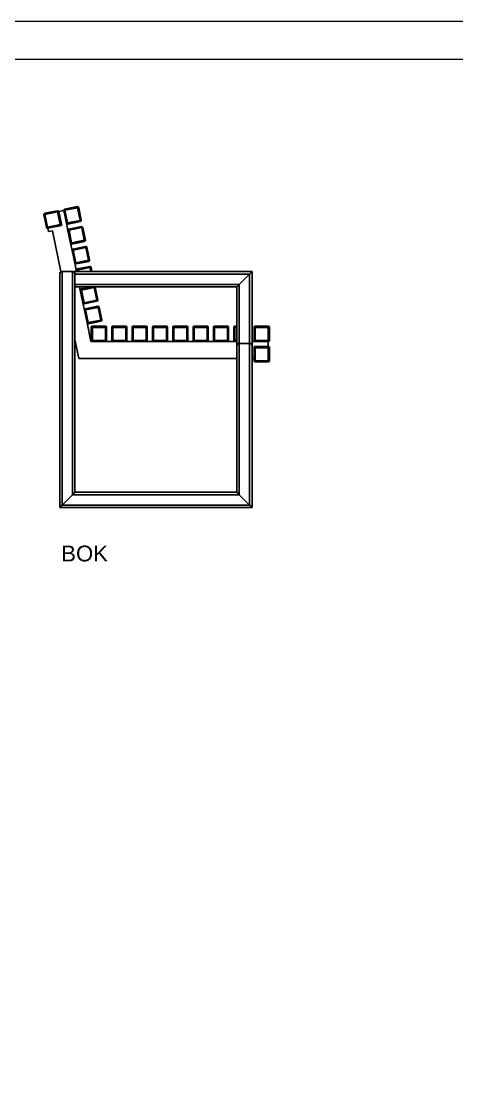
# Model space of a CAD drawing. Header units: millimetres. Extents: x 634 to 6574, y -2943 to 1257.
# Drawn here: x 3397 to 4543, y -1530 to 1257 of the extents above; entities that cross this region are included whole.
import ezdxf

# ---------------------------------------------------------------- set-up
doc = ezdxf.new("R2010")
doc.units = ezdxf.units.MM
doc.layers.add('tabelka', color=155, linetype='Continuous')
doc.layers.add('WYMIAR', color=96, linetype='Continuous')

# ---------------------------------------------------------------- blocks, each defined once
blk = doc.blocks.new('bok')
for p, q in [((-20.2, -422.5), (13.1, -415.6)), ((29.9, -415.2), (16.7, -418)), ((16.7, -417.9), (23.6, -451.2)), ((29.9, -415.2), (26, -416)), ((26, -416), (26, -416)), ((36.8, -448.5), (29.9, -415.2)), ((32.2, -411.6), (65.5, -404.7)), ((66.1, -407.7), (32.8, -414.6)), ((32.8, -414.6), (39.7, -447.9)), ((73, -441), (66.1, -407.7)), ((69.1, -407.1), (76, -440.4)), ((-15.6, -459.3), (-22.5, -426)), ((13.7, -418.5), (-19.6, -425.4)), ((-19.6, -425.4), (-12.7, -458.7)), ((20.6, -451.8), (13.7, -418.5)), ((39.7, -447.9), (73, -441)), ((73.6, -443.9), (40.3, -450.8)), ((-12.7, -458.7), (20.6, -451.8)), ((24.2, -454.2), (-12.1, -461.7)), ((21.2, -454.8), (-12.1, -461.6)), ((-12.1, -461.7), (-10.2, -470.7)), ((-10.2, -470.7), (0.1, -468.5)), ((0.1, -468.5), (22.3, -575.6)), ((23.6, -451.2), (24.2, -454.2)), ((40.7, -467.6), (36.8, -448.5)), ((47.6, -500.9), (40.7, -467.6)), ((43.1, -464), (76.4, -457.1)), ((77, -460.1), (43.7, -467)), ((43.7, -467), (50.6, -500.3)), ((83.9, -493.4), (77, -460.1)), ((79.9, -459.5), (86.8, -492.8)), ((51.6, -520), (47.6, -500.9)), ((50.6, -500.3), (83.9, -493.4)), ((84.5, -496.3), (51.2, -503.2)), ((58.5, -553.3), (51.6, -520)), ((53.9, -516.4), (87.2, -509.5)), ((87.8, -512.5), (54.5, -519.3)), ((54.5, -519.3), (61.4, -552.6)), ((94.7, -545.8), (87.8, -512.5)), ((90.8, -511.8), (97.6, -545.1)), ((62.4, -572.3), (58.5, -553.3)), ((61.4, -552.6), (94.7, -545.8)), ((95.3, -548.7), (62, -555.6)), ((19.2, -582), (19.2, -1195.6)), ((22.3, -575.6), (25.6, -575.6)), ((25.6, -575.6), (25.6, -1189.2)), ((25.6, -575.6), (52.8, -575.6)), ((52.8, -575.6), (59.2, -575.6)), ((52.8, -575.6), (52.8, -1162)), ((59, -575.6), (59.2, -576.4)), ((59.2, -582), (59.2, -575.6)), ((59.2, -575.6), (524.9, -575.6)), ((59.2, -582), (518.5, -582)), ((59.2, -609.2), (59.2, -582)), ((63.1, -575.6), (62.4, -572.3)), ((64.8, -568.8), (98.1, -561.9)), ((98.7, -564.8), (65.4, -571.7)), ((65.4, -571.7), (66.2, -575.6)), ((100.9, -575.6), (98.7, -564.8)), ((101.6, -564.2), (104, -575.6)), ((518.5, -582), (491.3, -609.2)), ((518.5, -582), (518.5, -764.4)), ((524.9, -575.6), (524.9, -764.4)), ((59.2, -615.6), (59.2, -609.2)), ((59.2, -609.2), (491.3, -609.2)), ((491.3, -609.2), (491.3, -764.4)), ((59.2, -615.6), (484.9, -615.6)), ((59.2, -615.6), (59.2, -1155.6)), ((73.3, -624.7), (71.4, -615.6)), ((80.2, -658), (73.3, -624.7)), ((75.6, -621.2), (102.5, -615.6)), ((109.5, -617.2), (76.2, -624.1)), ((76.2, -624.1), (83.1, -657.4)), ((116.4, -650.5), (109.5, -617.2)), ((112.4, -616.6), (119.3, -649.9)), ((484.9, -615.6), (484.9, -764.4)), ((84.1, -677.1), (80.2, -658)), ((83.1, -657.4), (116.4, -650.5)), ((117, -653.5), (83.7, -660.4)), ((86.4, -673.6), (119.7, -666.7)), ((91, -710.4), (84.1, -677.1)), ((120.3, -669.6), (87.1, -676.5)), ((87.1, -676.5), (93.9, -709.8)), ((127.2, -702.9), (120.3, -669.6)), ((123.3, -669), (130.2, -702.3)), ((101.1, -759.4), (91, -710.4)), ((93.9, -709.8), (127.2, -702.9)), ((127.8, -705.9), (94.6, -712.7)), ((102.3, -722.4), (105.3, -722.4)), ((102.3, -756.4), (102.3, -722.4)), ((105.3, -719.4), (105.3, -722.4)), ((105.3, -719.4), (139.3, -719.4)), ((105.3, -722.4), (105.3, -756.4)), ((139.3, -722.4), (105.3, -722.4)), ((139.3, -719.4), (139.3, -722.4)), ((139.3, -756.4), (139.3, -722.4)), ((139.3, -722.4), (142.3, -722.4)), ((142.3, -722.4), (142.3, -756.4)), ((155.8, -722.4), (158.8, -722.4)), ((155.8, -756.4), (155.8, -722.4)), ((158.8, -719.4), (192.8, -719.4)), ((158.8, -719.4), (158.8, -722.4)), ((192.8, -722.4), (158.8, -722.4)), ((158.8, -722.4), (158.8, -756.4)), ((192.8, -719.4), (192.8, -722.4)), ((192.8, -756.4), (192.8, -722.4)), ((192.8, -722.4), (195.8, -722.4)), ((195.8, -722.4), (195.8, -756.4)), ((209.3, -722.4), (212.3, -722.4)), ((209.3, -756.4), (209.3, -722.4)), ((212.3, -719.4), (246.3, -719.4)), ((212.3, -719.4), (212.3, -722.4)), ((246.3, -722.4), (212.3, -722.4)), ((212.3, -722.4), (212.3, -756.4)), ((246.3, -719.4), (246.3, -722.4)), ((246.3, -756.4), (246.3, -722.4)), ((246.3, -722.4), (249.3, -722.4)), ((249.3, -722.4), (249.3, -756.4)), ((262.8, -756.4), (262.8, -722.4)), ((262.8, -722.4), (265.8, -722.4)), ((265.8, -719.4), (265.8, -722.4)), ((265.8, -719.4), (299.8, -719.4)), ((265.8, -722.4), (265.8, -756.4)), ((299.8, -722.4), (265.8, -722.4)), ((299.8, -719.4), (299.8, -722.4)), ((299.8, -756.4), (299.8, -722.4)), ((299.8, -722.4), (302.8, -722.4)), ((302.8, -722.4), (302.8, -756.4)), ((316.3, -722.4), (319.3, -722.4)), ((316.3, -756.4), (316.3, -722.4)), ((319.3, -719.4), (319.3, -722.4)), ((319.3, -719.4), (353.3, -719.4)), ((353.3, -722.4), (319.3, -722.4)), ((319.3, -722.4), (319.3, -756.4)), ((353.3, -719.4), (353.3, -722.4)), ((353.3, -756.4), (353.3, -722.4)), ((353.3, -722.4), (356.3, -722.4)), ((356.3, -722.4), (356.3, -756.4)), ((369.8, -756.4), (369.8, -722.4)), ((369.8, -722.4), (372.8, -722.4)), ((372.8, -719.4), (406.8, -719.4)), ((372.8, -719.4), (372.8, -722.4)), ((372.8, -722.4), (372.8, -756.4)), ((406.8, -722.4), (372.8, -722.4)), ((406.8, -719.4), (406.8, -722.4)), ((406.8, -756.4), (406.8, -722.4)), ((406.8, -722.4), (409.8, -722.4)), ((409.8, -722.4), (409.8, -756.4)), ((423.3, -756.4), (423.3, -722.4)), ((423.3, -722.4), (426.3, -722.4)), ((426.3, -719.4), (426.3, -722.4)), ((426.3, -719.4), (460.3, -719.4)), ((426.3, -722.4), (426.3, -756.4)), ((460.3, -722.4), (426.3, -722.4)), ((460.3, -719.4), (460.3, -722.4)), ((460.3, -756.4), (460.3, -722.4)), ((460.3, -722.4), (463.3, -722.4)), ((463.3, -722.4), (463.3, -756.4)), ((476.8, -722.4), (479.8, -722.4)), ((476.8, -756.4), (476.8, -722.4)), ((479.8, -719.4), (479.8, -722.4)), ((479.8, -719.4), (484.9, -719.4)), ((479.8, -722.4), (479.8, -756.4)), ((484.9, -722.4), (479.8, -722.4)), ((530.3, -756.4), (530.3, -722.4)), ((530.3, -722.4), (533.3, -722.4)), ((533.3, -719.4), (567.3, -719.4)), ((533.3, -719.4), (533.3, -722.4)), ((567.3, -722.4), (533.3, -722.4)), ((533.3, -722.4), (533.3, -756.4)), ((567.3, -719.4), (567.3, -722.4)), ((567.3, -756.4), (567.3, -722.4)), ((567.3, -722.4), (570.3, -722.4)), ((570.3, -722.4), (570.3, -756.4)), ((59.2, -754), (69.6, -804.4)), ((105.3, -759.4), (101.1, -759.4)), ((105.3, -756.4), (102.3, -756.4)), ((105.3, -756.4), (139.3, -756.4)), ((105.3, -756.4), (105.3, -759.4)), ((139.3, -759.4), (105.3, -759.4)), ((139.3, -756.4), (139.3, -759.4)), ((142.3, -756.4), (139.3, -756.4)), ((158.8, -759.4), (139.3, -759.4)), ((158.8, -756.4), (155.8, -756.4)), ((158.8, -756.4), (192.8, -756.4)), ((158.8, -756.4), (158.8, -759.4)), ((192.8, -759.4), (158.8, -759.4)), ((195.8, -756.4), (192.8, -756.4)), ((192.8, -756.4), (192.8, -759.4)), ((212.3, -759.4), (192.8, -759.4)), ((212.3, -756.4), (209.3, -756.4)), ((212.3, -756.4), (212.3, -759.4)), ((212.3, -756.4), (246.3, -756.4)), ((246.3, -759.4), (212.3, -759.4)), ((246.3, -756.4), (246.3, -759.4)), ((249.3, -756.4), (246.3, -756.4)), ((265.8, -759.4), (246.3, -759.4)), ((265.8, -756.4), (262.8, -756.4)), ((265.8, -756.4), (265.8, -759.4)), ((265.8, -756.4), (299.8, -756.4)), ((299.8, -759.4), (265.8, -759.4)), ((302.8, -756.4), (299.8, -756.4)), ((299.8, -756.4), (299.8, -759.4)), ((319.3, -759.4), (299.8, -759.4)), ((319.3, -756.4), (316.3, -756.4)), ((319.3, -756.4), (353.3, -756.4)), ((319.3, -756.4), (319.3, -759.4)), ((353.3, -759.4), (319.3, -759.4)), ((353.3, -756.4), (353.3, -759.4)), ((356.3, -756.4), (353.3, -756.4)), ((372.8, -759.4), (353.3, -759.4)), ((372.8, -756.4), (369.8, -756.4)), ((372.8, -756.4), (372.8, -759.4)), ((372.8, -756.4), (406.8, -756.4)), ((406.8, -759.4), (372.8, -759.4)), ((406.8, -756.4), (406.8, -759.4)), ((409.8, -756.4), (406.8, -756.4)), ((426.3, -759.4), (406.8, -759.4)), ((426.3, -756.4), (423.3, -756.4)), ((426.3, -756.4), (460.3, -756.4)), ((426.3, -756.4), (426.3, -759.4)), ((460.3, -759.4), (426.3, -759.4)), ((460.3, -756.4), (460.3, -759.4)), ((463.3, -756.4), (460.3, -756.4)), ((479.8, -759.4), (460.3, -759.4)), ((479.8, -756.4), (476.8, -756.4)), ((479.8, -756.4), (479.8, -759.4)), ((479.8, -756.4), (484.9, -756.4)), ((484.9, -759.4), (479.8, -759.4)), ((484.9, -764.4), (491.3, -764.4)), ((484.9, -770.8), (484.9, -764.4)), ((484.9, -1155.6), (484.9, -770.8)), ((491.3, -764.4), (518.5, -764.4)), ((491.3, -1162), (491.3, -764.4)), ((518.5, -764.4), (524.9, -764.4)), ((518.5, -1189.2), (518.5, -764.4)), ((533.3, -759.4), (524.9, -759.4)), ((524.9, -764.4), (524.9, -770.8)), ((524.9, -1195.6), (524.9, -770.8)), ((533.3, -756.4), (530.3, -756.4)), ((530.3, -772.9), (533.3, -772.9)), ((530.3, -775.9), (530.3, -772.9)), ((530.3, -809.9), (530.3, -775.9)), ((533.3, -775.9), (530.3, -775.9)), ((533.3, -756.4), (533.3, -759.4)), ((533.3, -756.4), (567.3, -756.4)), ((567.3, -759.4), (533.3, -759.4)), ((533.3, -775.9), (533.3, -772.9)), ((533.3, -772.9), (567.3, -772.9)), ((533.3, -775.9), (533.3, -809.9)), ((567.3, -775.9), (533.3, -775.9)), ((570.3, -756.4), (567.3, -756.4)), ((567.3, -756.4), (567.3, -759.4)), ((567.3, -772.9), (567.3, -759.4)), ((567.3, -775.9), (567.3, -772.9)), ((567.3, -809.9), (567.3, -775.9)), ((567.3, -775.9), (570.3, -775.9)), ((570.3, -775.9), (570.3, -809.9)), ((69.6, -804.4), (484.9, -804.4)), ((524.9, -804.4), (530.3, -804.4)), ((530.3, -809.9), (533.3, -809.9)), ((533.3, -812.9), (533.3, -809.9)), ((533.3, -809.9), (567.3, -809.9)), ((567.3, -812.9), (533.3, -812.9)), ((567.3, -812.9), (567.3, -809.9)), ((570.3, -809.9), (567.3, -809.9)), ((25.6, -1189.2), (52.8, -1162)), ((52.8, -1162), (491.3, -1162)), ((59.2, -1155.6), (484.9, -1155.6)), ((491.3, -1162), (518.5, -1189.2)), ((19.2, -1195.6), (524.9, -1195.6)), ((25.6, -1189.2), (518.5, -1189.2))]:
    blk.add_line(p, q)
at = {"flags": 128}
for points in [[(13.7, -418.5), (13.6, -417.9), (13.5, -417.4), (13.4, -416.9), (13.3, -416.4), (13.2, -416.1), (13.2, -415.8), (13.1, -415.6), (13.1, -415.6)], [(13.7, -418.5), (14.3, -418.4), (14.9, -418.3), (15.4, -418.2), (15.8, -418.1), (16.2, -418), (16.5, -418), (16.6, -417.9), (16.7, -417.9)], [(32.8, -414.6), (32.3, -414.7), (31.7, -414.8), (31.2, -414.9), (30.8, -415), (30.4, -415.1), (30.1, -415.1), (30, -415.2), (29.9, -415.2)], [(32.8, -414.6), (32.7, -414), (32.6, -413.4), (32.5, -412.9), (32.4, -412.5), (32.3, -412.1), (32.3, -411.9), (32.2, -411.7), (32.2, -411.6)], [(66.1, -407.7), (66, -407.1), (65.9, -406.6), (65.8, -406), (65.7, -405.6), (65.6, -405.2), (65.6, -405), (65.5, -404.8), (65.5, -404.7)], [(66.1, -407.7), (66.7, -407.6), (67.3, -407.4), (67.8, -407.3), (68.2, -407.2), (68.6, -407.2), (68.8, -407.1), (69, -407.1), (69.1, -407.1)], [(-19.6, -425.4), (-20.1, -425.5), (-20.7, -425.6), (-21.2, -425.8), (-21.6, -425.8), (-22, -425.9), (-22.3, -426), (-22.4, -426), (-22.5, -426)], [(-19.6, -425.4), (-19.7, -424.8), (-19.8, -424.3), (-19.9, -423.8), (-20, -423.3), (-20.1, -423), (-20.1, -422.7), (-20.2, -422.5), (-20.2, -422.5)], [(76, -440.4), (75.9, -440.4), (75.7, -440.4), (75.5, -440.5), (75.1, -440.5), (74.7, -440.6), (74.1, -440.7), (73.6, -440.9), (73, -441)], [(73.6, -443.9), (73.6, -443.9), (73.6, -443.7), (73.5, -443.4), (73.4, -443.1), (73.4, -442.6), (73.3, -442.1), (73.1, -441.5), (73, -441)], [(-15.6, -459.3), (-15.5, -459.3), (-15.4, -459.3), (-15.1, -459.2), (-14.7, -459.1), (-14.3, -459), (-13.8, -458.9), (-13.2, -458.8), (-12.7, -458.7)], [(-12.1, -461.6), (-12.1, -461.6), (-12.1, -461.4), (-12.2, -461.2), (-12.2, -460.8), (-12.3, -460.3), (-12.4, -459.8), (-12.5, -459.3), (-12.7, -458.7)], [(23.6, -451.2), (23.5, -451.2), (23.3, -451.3), (23.1, -451.3), (22.7, -451.4), (22.3, -451.5), (21.8, -451.6), (21.2, -451.7), (20.6, -451.8)], [(21.2, -454.8), (21.2, -454.7), (21.2, -454.5), (21.1, -454.3), (21.1, -453.9), (21, -453.4), (20.9, -452.9), (20.7, -452.4), (20.6, -451.8)], [(36.8, -448.5), (36.8, -448.5), (37, -448.4), (37.3, -448.4), (37.6, -448.3), (38.1, -448.2), (38.6, -448.1), (39.2, -448), (39.7, -447.9)], [(40.3, -450.8), (40.3, -450.7), (40.3, -450.6), (40.2, -450.3), (40.2, -449.9), (40.1, -449.5), (40, -449), (39.8, -448.4), (39.7, -447.9)], [(43.7, -467), (43.1, -467.1), (42.6, -467.2), (42, -467.3), (41.6, -467.4), (41.2, -467.5), (41, -467.5), (40.8, -467.6), (40.7, -467.6)], [(43.7, -467), (43.6, -466.4), (43.4, -465.8), (43.3, -465.3), (43.2, -464.9), (43.2, -464.5), (43.1, -464.2), (43.1, -464.1), (43.1, -464)], [(77, -460.1), (76.9, -459.5), (76.7, -458.9), (76.6, -458.4), (76.5, -458), (76.5, -457.6), (76.4, -457.4), (76.4, -457.2), (76.4, -457.1)], [(77, -460.1), (77.5, -459.9), (78.1, -459.8), (78.6, -459.7), (79, -459.6), (79.4, -459.6), (79.7, -459.5), (79.9, -459.5), (79.9, -459.5)], [(47.6, -500.9), (47.7, -500.9), (47.9, -500.8), (48.1, -500.8), (48.5, -500.7), (48.9, -500.6), (49.4, -500.5), (50, -500.4), (50.6, -500.3)], [(51.2, -503.2), (51.2, -503.1), (51.1, -503), (51.1, -502.7), (51, -502.3), (50.9, -501.9), (50.8, -501.4), (50.7, -500.8), (50.6, -500.3)], [(86.8, -492.8), (86.7, -492.8), (86.6, -492.8), (86.3, -492.9), (85.9, -492.9), (85.5, -493), (85, -493.1), (84.4, -493.2), (83.9, -493.4)], [(84.5, -496.3), (84.5, -496.2), (84.4, -496.1), (84.4, -495.8), (84.3, -495.4), (84.2, -495), (84.1, -494.5), (84, -493.9), (83.9, -493.4)], [(54.5, -519.3), (53.9, -519.5), (53.4, -519.6), (52.9, -519.7), (52.4, -519.8), (52.1, -519.9), (51.8, -519.9), (51.6, -519.9), (51.6, -520)], [(54.5, -519.3), (54.4, -518.8), (54.3, -518.2), (54.2, -517.7), (54.1, -517.3), (54, -516.9), (54, -516.6), (53.9, -516.5), (53.9, -516.4)], [(87.8, -512.5), (87.7, -511.9), (87.6, -511.3), (87.5, -510.8), (87.4, -510.4), (87.3, -510), (87.3, -509.7), (87.2, -509.6), (87.2, -509.5)], [(87.8, -512.5), (88.4, -512.3), (88.9, -512.2), (89.4, -512.1), (89.9, -512), (90.3, -512), (90.5, -511.9), (90.7, -511.9), (90.8, -511.8)], [(58.5, -553.3), (58.5, -553.2), (58.7, -553.2), (59, -553.1), (59.3, -553.1), (59.8, -553), (60.3, -552.9), (60.8, -552.8), (61.4, -552.6)], [(62, -555.6), (62, -555.5), (62, -555.4), (61.9, -555.1), (61.8, -554.7), (61.7, -554.3), (61.6, -553.8), (61.5, -553.2), (61.4, -552.6)], [(97.6, -545.1), (97.6, -545.2), (97.4, -545.2), (97.1, -545.2), (96.8, -545.3), (96.3, -545.4), (95.8, -545.5), (95.3, -545.6), (94.7, -545.8)], [(95.3, -548.7), (95.3, -548.6), (95.3, -548.5), (95.2, -548.2), (95.1, -547.8), (95, -547.4), (94.9, -546.9), (94.8, -546.3), (94.7, -545.8)], [(65.4, -571.7), (64.8, -571.9), (64.2, -572), (63.7, -572.1), (63.3, -572.2), (62.9, -572.2), (62.7, -572.3), (62.5, -572.3), (62.4, -572.3)], [(65.4, -571.7), (65.2, -571.2), (65.1, -570.6), (65, -570.1), (64.9, -569.7), (64.9, -569.3), (64.8, -569), (64.8, -568.9), (64.8, -568.8)], [(98.7, -564.8), (98.5, -564.3), (98.4, -563.7), (98.3, -563.2), (98.2, -562.8), (98.2, -562.4), (98.1, -562.1), (98.1, -562), (98.1, -561.9)], [(98.7, -564.8), (99.2, -564.7), (99.8, -564.6), (100.3, -564.5), (100.7, -564.4), (101.1, -564.3), (101.4, -564.3), (101.5, -564.3), (101.6, -564.2)], [(524.9, -575.6), (524.8, -575.7), (524.4, -576.1), (523.8, -576.7), (523, -577.5), (522, -578.5), (520.9, -579.6), (519.7, -580.8), (518.5, -582)], [(518.5, -582), (519.7, -580.8), (520.9, -579.6), (522, -578.5), (523, -577.5), (523.8, -576.7), (524.4, -576.1), (524.8, -575.7), (524.9, -575.6)], [(491.3, -609.2), (490.2, -610.3), (489.1, -611.4), (488.1, -612.4), (487.2, -613.3), (486.4, -614.1), (485.7, -614.8), (485.3, -615.2), (485, -615.5), (484.9, -615.6)], [(484.9, -615.6), (485, -615.5), (485.4, -615.1), (486, -614.5), (486.8, -613.7), (487.7, -612.8), (488.8, -611.7), (490, -610.5), (491.3, -609.2)], [(76.2, -624.1), (75.6, -624.2), (75.1, -624.4), (74.6, -624.5), (74.1, -624.6), (73.8, -624.6), (73.5, -624.7), (73.3, -624.7), (73.3, -624.7)], [(76.2, -624.1), (76.1, -623.6), (76, -623), (75.9, -622.5), (75.8, -622.1), (75.7, -621.7), (75.6, -621.4), (75.6, -621.2), (75.6, -621.2)], [(109.5, -617.2), (109.4, -616.7), (109.3, -616.1), (109.2, -615.6)], [(109.5, -617.2), (110.1, -617.1), (110.6, -617), (111.1, -616.9), (111.6, -616.8), (111.9, -616.7), (112.2, -616.7), (112.4, -616.6), (112.4, -616.6)], [(112.4, -616.6), (112.3, -616.1), (112, -615.6)], [(80.2, -658), (80.2, -658), (80.4, -658), (80.7, -657.9), (81, -657.9), (81.5, -657.8), (82, -657.7), (82.5, -657.5), (83.1, -657.4)], [(83.7, -660.4), (83.7, -660.3), (83.7, -660.1), (83.6, -659.9), (83.5, -659.5), (83.4, -659.1), (83.3, -658.5), (83.2, -658), (83.1, -657.4)], [(119.3, -649.9), (119.3, -649.9), (119.1, -650), (118.8, -650), (118.5, -650.1), (118, -650.2), (117.5, -650.3), (117, -650.4), (116.4, -650.5)], [(117, -653.5), (117, -653.4), (117, -653.2), (116.9, -653), (116.8, -652.6), (116.7, -652.2), (116.6, -651.7), (116.5, -651.1), (116.4, -650.5)], [(120.3, -669.6), (120.2, -669.1), (120.1, -668.5), (120, -668), (119.9, -667.5), (119.8, -667.2), (119.8, -666.9), (119.8, -666.7), (119.7, -666.7)], [(87.1, -676.5), (86.5, -676.6), (85.9, -676.8), (85.4, -676.9), (85, -676.9), (84.6, -677), (84.3, -677.1), (84.2, -677.1), (84.1, -677.1)], [(87.1, -676.5), (86.9, -675.9), (86.8, -675.4), (86.7, -674.9), (86.6, -674.4), (86.5, -674.1), (86.5, -673.8), (86.5, -673.6), (86.4, -673.6)], [(120.3, -669.6), (120.9, -669.5), (121.5, -669.4), (122, -669.3), (122.4, -669.2), (122.8, -669.1), (123.1, -669.1), (123.2, -669), (123.3, -669)], [(91, -710.4), (91.1, -710.4), (91.2, -710.4), (91.5, -710.3), (91.9, -710.2), (92.3, -710.1), (92.8, -710), (93.4, -709.9), (93.9, -709.8)], [(94.6, -712.7), (94.5, -712.7), (94.5, -712.5), (94.4, -712.3), (94.4, -711.9), (94.3, -711.4), (94.2, -710.9), (94.1, -710.4), (93.9, -709.8)], [(130.2, -702.3), (130.1, -702.3), (130, -702.4), (129.7, -702.4), (129.3, -702.5), (128.9, -702.6), (128.4, -702.7), (127.8, -702.8), (127.2, -702.9)], [(127.8, -705.9), (127.8, -705.8), (127.8, -705.6), (127.7, -705.4), (127.7, -705), (127.6, -704.6), (127.5, -704), (127.4, -703.5), (127.2, -702.9)], [(52.8, -1162), (54, -1160.8), (55.2, -1159.6), (56.3, -1158.5), (57.3, -1157.5), (58.1, -1156.7), (58.7, -1156.1), (59.1, -1155.7), (59.2, -1155.6)], [(59.2, -1155.6), (59.1, -1155.7), (58.7, -1156.1), (58.1, -1156.7), (57.3, -1157.5), (56.3, -1158.5), (55.2, -1159.6), (54, -1160.8), (52.8, -1162)], [(484.9, -1155.6), (485, -1155.7), (485.4, -1156.1), (486, -1156.7), (486.8, -1157.5), (487.7, -1158.5), (488.8, -1159.6), (490, -1160.8), (491.3, -1162)], [(491.3, -1162), (490, -1160.8), (488.8, -1159.6), (487.7, -1158.5), (486.8, -1157.5), (486, -1156.7), (485.4, -1156.1), (485, -1155.7), (484.9, -1155.6)], [(19.2, -1195.6), (19.3, -1195.5), (19.7, -1195.1), (20.3, -1194.5), (21.1, -1193.7), (22, -1192.8), (23.1, -1191.7), (24.3, -1190.5), (25.6, -1189.2)], [(25.6, -1189.2), (24.3, -1190.5), (23.1, -1191.7), (22, -1192.8), (21.1, -1193.7), (20.3, -1194.5), (19.7, -1195.1), (19.3, -1195.5), (19.2, -1195.6)], [(518.5, -1189.2), (519.7, -1190.5), (520.9, -1191.7), (522, -1192.8), (523, -1193.7), (523.8, -1194.5), (524.4, -1195.1), (524.8, -1195.5), (524.9, -1195.6)], [(524.9, -1195.6), (524.8, -1195.5), (524.5, -1195.2), (524, -1194.8), (523.4, -1194.1), (522.6, -1193.3), (521.7, -1192.4), (520.7, -1191.4), (519.6, -1190.3), (518.5, -1189.2)]]:
    blk.add_lwpolyline(points, dxfattribs=at)
for centre, radius, start, end in [((13.7, -418.5), 3, 11.6944, 101.6944), ((32.8, -414.6), 3, 101.6944, 191.6944), ((66.1, -407.7), 3, 11.6944, 101.6944), ((-19.6, -425.4), 3, 101.6944, 191.6944), ((73, -441), 3, 281.6944, 11.6944), ((-12.7, -458.7), 3, 191.6944, 281.6944), ((20.6, -451.8), 3, 281.6944, 11.6944), ((39.7, -447.9), 3, 191.6944, 281.6944), ((43.7, -467), 3, 101.6944, 191.6944), ((77, -460.1), 3, 11.6944, 101.6944), ((50.6, -500.3), 3, 191.6944, 281.6944), ((83.9, -493.4), 3, 281.6944, 11.6944), ((54.5, -519.3), 3, 101.6944, 191.6944), ((87.8, -512.5), 3, 11.6944, 101.6944), ((61.4, -552.6), 3, 191.6944, 281.6944), ((94.7, -545.8), 3, 281.6944, 11.6944), ((25.6, -582), 6.4, 90, 180), ((52.8, -582), 6.4, 0, 90), ((65.4, -571.7), 3, 101.6944, 191.6944), ((98.7, -564.8), 3, 11.6944, 101.6944), ((76.2, -624.1), 3, 101.6944, 191.6944), ((83.1, -657.4), 3, 191.6944, 281.6944), ((116.4, -650.5), 3, 281.6944, 11.6944), ((120.3, -669.6), 3, 11.6944, 101.6944), ((87.1, -676.5), 3, 101.6944, 191.6944), ((93.9, -709.8), 3, 191.6944, 281.6944), ((105.3, -722.4), 3, 90, 180), ((127.2, -702.9), 3, 281.6944, 11.6944), ((139.3, -722.4), 3, 0, 90), ((158.8, -722.4), 3, 90, 180), ((192.8, -722.4), 3, 360, 90), ((212.3, -722.4), 3, 90, 180), ((246.3, -722.4), 3, 0, 90), ((265.8, -722.4), 3, 90, 180), ((299.8, -722.4), 3, 0, 90), ((319.3, -722.4), 3, 90, 180), ((353.3, -722.4), 3, 0, 90), ((372.8, -722.4), 3, 90, 180), ((406.8, -722.4), 3, 0, 90), ((426.3, -722.4), 3, 90, 180), ((460.3, -722.4), 3, 0, 90), ((479.8, -722.4), 3, 90, 180), ((533.3, -722.4), 3, 90, 180), ((567.3, -722.4), 3, 0, 90), ((105.3, -756.4), 3, 180, 270), ((139.3, -756.4), 3, 270, 0), ((158.8, -756.4), 3, 180, 270), ((192.8, -756.4), 3, 270, 0), ((212.3, -756.4), 3, 180, 270), ((246.3, -756.4), 3, 270, 0), ((265.8, -756.4), 3, 180, 270), ((299.8, -756.4), 3, 270, 0), ((319.3, -756.4), 3, 180, 270), ((353.3, -756.4), 3, 270, 0), ((372.8, -756.4), 3, 180, 270), ((406.8, -756.4), 3, 270, 0), ((426.3, -756.4), 3, 180, 270), ((460.3, -756.4), 3, 270, 0), ((479.8, -756.4), 3, 180, 270), ((491.3, -770.8), 6.4, 90, 180), ((518.5, -770.8), 6.4, 0, 90), ((533.3, -756.4), 3, 180, 270), ((533.3, -775.9), 3, 90, 180), ((567.3, -756.4), 3, 270, 0), ((567.3, -775.9), 3, 0, 90), ((533.3, -809.9), 3, 180, 270), ((567.3, -809.9), 3, 270, 0)]:
    blk.add_arc(centre, radius, start, end)

msp = doc.modelspace()

# ---------------------------------------------------------------- linework, layer by layer
at = {"layer": 'tabelka', "lineweight": 5}
for points in [[(633.69, 1257.35), (6573.69, 1257.35), (6573.69, -2942.65), (633.69, -2942.65)], [(733.69, 1157.35), (6473.69, 1157.35), (6473.69, -2842.65), (733.69, -2842.65)]]:
    msp.add_lwpolyline(points, close=True, dxfattribs=at)

# ---------------------------------------------------------------- block references
msp.add_blockref('bok', (3479.5, 1174.95))

# ---------------------------------------------------------------- texts
at = {"layer": 'WYMIAR', "insert": (3502.77, -120.84), "char_height": 41.5951, "width": 196.5247, "attachment_point": 1}
msp.add_mtext('{\\f@Arial Unicode MS|b0|i0|c238|p34;BOK}', dxfattribs=at)

doc.saveas('drawing.dxf')
